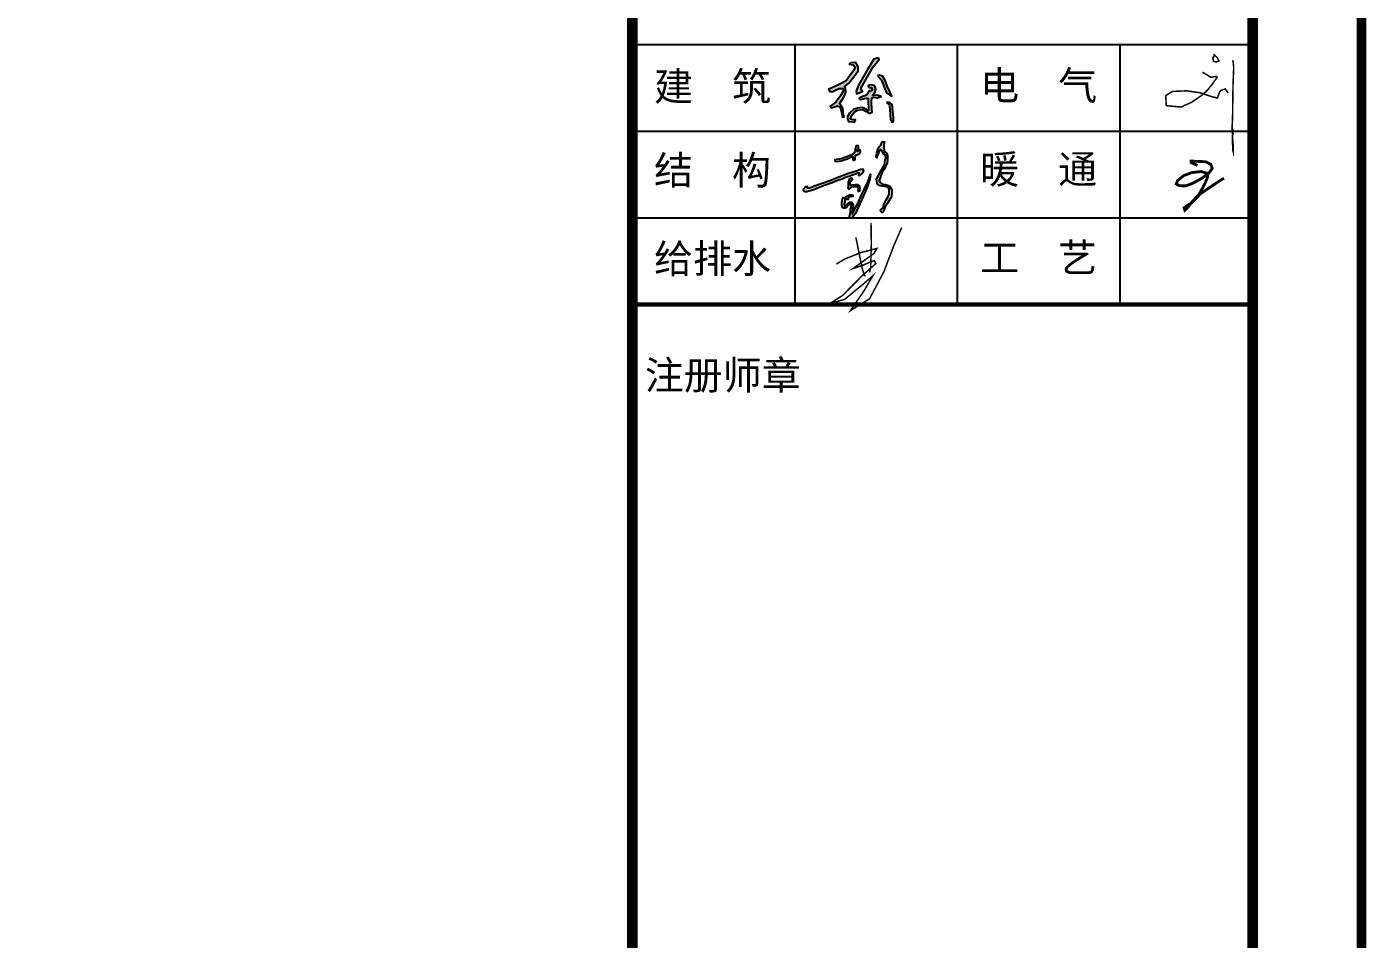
# Model space of a CAD drawing. Extents: x 4150464 to 4450492, y 483482 to 853422.
# Drawn here: x 4429565 to 4450492, y 725661 to 739912 of the extents above; entities that cross this region are included whole.
import ezdxf

# ---------------------------------------------------------------- set-up
doc = ezdxf.new("R2010")
doc.units = 0
doc.header["$LTSCALE"] = 1000
doc.header["$MEASUREMENT"] = 0
doc.layers.add('PUB_TITLE', color=4, linetype='Continuous')
doc.layers.add('图框', color=7, linetype='Continuous')
doc.styles.add('STYLE-黑体', font='simhei.ttf')
doc.styles.add('黑体', font='simhei.ttf')

msp = doc.modelspace()

# ---------------------------------------------------------------- hatches: boundary and pattern name
h = msp.add_hatch(color=256)
h.paths.add_polyline_path([(4442998.498481794, 738730.7862580118), (4443039.680408943, 738701.7350833765), (4443046.342187912, 738618.2130144225), (4443060.884030715, 738461.4882990597), (4443080.644129843, 738419.7146284881), (4443108.004231919, 738434.905074042), (4443108.004231919, 738488.0715240773), (4443096.604170332, 738598.2020628881), (4443082.924119295, 738699.2183398362), (4443038.083907542, 738734.9158267162)])
h.paths.add_polyline_path([(4442857.483852562, 739143.4827483376), (4442918.112203785, 739078.0731807849), (4442996.712128953, 738882.2520879046), (4443079.387200124, 738823.0392119065), (4443060.096327317, 738878.1209602011), (4443017.380896745, 738960.0550385672), (4442974.617674605, 739072.5549271659), (4442936.035928992, 739140.0300585702), (4442887.80886131, 739158.6201332349)])
h.paths.add_polyline_path([(4442731.283523813, 738955.9658670742), (4442758.841880869, 738964.2281224804), (4442776.754801523, 738927.0479458007), (4442756.086033731, 738909.1463741858), (4442729.905628827, 738913.9660322897), (4442711.992708173, 738886.4251718181), (4442706.481013895, 738867.8350698024), (4442683.056398964, 738845.1138674347), (4442587.291125342, 738806.5566573034), (4442568.000309703, 738796.9173410956), (4442585.22425428, 738778.327266431), (4442684.434351117, 738796.9173410956), (4442709.236861035, 738791.4091799415), (4442707.858908881, 738754.9175336619), (4442713.332472805, 738621.6378610204), (4442712.643553894, 738594.0970005484), (4442680.951397547, 738625.7689887236), (4442616.878223106, 738650.5557822941), (4442545.915516569, 738642.2935268874), (4442479.08649499, 738618.1952637183), (4442425.347675864, 738566.5561400764), (4442386.765987418, 738512.8514525832), (4442388.143939571, 738474.2942151017), (4442404.678908071, 738431.6058772674), (4442426.725628017, 738431.6058772674), (4442494.932544582, 738420.5895276086), (4442513.534441311, 738457.0811738877), (4442470.130034664, 738457.0811738877), (4442435.682088342, 738470.1630873983), (4442452.217114011, 738522.4907414408), (4442492.176697442, 738578.9495231865), (4442542.470693354, 738610.6215113618), (4442583.119252862, 738616.8182029165), (4442623.76781237, 738618.883766768), (4442678.195607573, 738587.9003089936), (4442725.044780269, 738559.6709181208), (4442770.516057979, 738579.6380535874), (4442767.071291931, 738616.1296998665), (4442760.870621576, 738735.2439549128), (4442765.004420868, 738797.2108978124), (4442796.099068261, 738812.7407674654), (4442848.459935234, 738801.7244178066), (4442913.91100466, 738822.3800836736), (4442869.128703026, 738839.5931248877), (4442778.875066517, 738842.3472191398), (4442816.078859976, 738885.7240600244), (4442831.23593349, 738938.0517140666), (4442808.500294635, 738993.1334623613), (4442748.560919487, 739007.5924093227), (4442712.046102105, 738989.6908377078)])
h.paths.add_polyline_path([(4442870.171714021, 739428.8347834125), (4442799.931254726, 739404.266222307), (4442698.082560164, 739245.4480178703), (4442558.411640082, 739000.227343983), (4442522.41344042, 738906.3403406616), (4442525.925434802, 738862.467929652), (4442589.141848168, 738888.7913762575), (4442619.31390353, 738901.3550831496), (4442602.311912849, 738939.6833839691), (4442601.433942838, 738960.7421467237), (4442789.443749156, 739284.1444438486), (4442856.172156903, 739371.0118504683), (4442880.293065281, 739399.9233169404)])
h.paths.add_polyline_path([(4442406.177025151, 739330.2169302104), (4442476.933816336, 739316.0745693848), (4442508.774378086, 739282.2338499362), (4442488.052730865, 739232.7355323462), (4442404.342080404, 739117.4593132508), (4442365.797550475, 739066.7750079255), (4442279.579500439, 739020.1454393677), (4442159.888600739, 738961.351660507), (4442090.91416071, 738934.9958031392), (4442109.172083903, 738900.5304722358), (4442156.845604012, 738900.5304722358), (4442250.16396069, 738946.1463634393), (4442311.023723726, 738946.1463634393), (4442328.857639655, 738924.2853454326), (4442280.558255782, 738833.9880323065), (4442207.095181203, 738733.3025912894), (4442114.741573966, 738673.8701973364), (4442136.430657475, 738643.8044154183), (4442229.483931009, 738676.6670136228), (4442274.961096914, 738655.6908777982), (4442297.441542505, 738555.3290794375), (4442307.236584817, 738498.693529122), (4442334.52288436, 738505.6855561631), (4442324.72784205, 738539.2473789523), (4442316.332017997, 738634.3391873965), (4442284.847835011, 738685.3811051389), (4442261.059809783, 738707.7556627824), (4442337.385862363, 738825.00396051), (4442359.774612167, 738892.1276060883), (4442354.877119596, 738954.3567889775), (4442338.085528658, 738977.4305438544), (4442403.152836351, 739026.3748698949), (4442502.625157987, 739149.9245308961), (4442555.098815352, 739225.4386253343), (4442555.098815352, 739281.3749784164), (4442521.515690645, 739347.7993994101), (4442490.031507659, 739354.0922292173), (4442441.755790902, 739348.4985966443)])
msp.add_hatch(color=256).paths.add_polyline_path([(4442896.073703364, 737477.8633175783), (4442882.210979509, 737504.4134328645), (4442890.298687614, 737536.7352582952), (4442907.626420919, 737581.7553432849), (4442929.579538926, 737639.4724447329), (4442959.617678987, 737683.3376904547), (4443004.79173242, 737788.2005767298), (4443012.167636258, 737828.3178780002), (4443012.986882677, 737862.7032483032), (4443011.348389836, 737899.5449828627), (4442997.418514638, 737936.3867174226), (4442965.459846083, 737964.2234405056), (4442959.725121141, 737983.0539090112), (4442955.626202987, 738020.7136029261), (4442953.168463725, 738047.7311235552), (4442956.44813546, 738070.6551181222), (4442964.640599663, 738113.2287836503), (4442952.349217304, 738116.5031072604), (4442931.046124321, 738112.4095811986), (4442905.644113183, 738062.4680659994), (4442881.061348468, 738035.4505453687), (4442862.213308692, 737996.1524465517), (4442848.283433494, 737938.0238792296), (4442834.353558293, 737897.9078210578), (4442834.353558293, 737877.4401907467), (4442845.825694232, 737865.15961256), (4442848.283433494, 737882.3516761612), (4442866.31222685, 737928.1996652726), (4442877.781676733, 737957.6735501876), (4442894.991223666, 737991.2409611363), (4442905.045123179, 737996.169849942), (4442916.442049611, 737986.534587109), (4442940.111556022, 737946.2407657364), (4442955.016468764, 737924.3423281068), (4442979.561628728, 737904.19666052), (4442985.699261746, 737861.274927183), (4442974.302335316, 737834.9970506481), (4442965.53505559, 737755.2870360222), (4442912.412968854, 737666.6192476943), (4442879.457774328, 737600.7660611968), (4442842.151172583, 737531.1860629292), (4442848.350584839, 737469.7719841017), (4442857.407958378, 737454.6882169477), (4442876.529975643, 737431.5603540901), (4442958.049023546, 737416.4778300356), (4443007.364971995, 737414.4664953349), (4443030.510697911, 737397.3713934803), (4443040.575341637, 737369.2164369712), (4443036.548946936, 737302.8498504509), (4443022.460594561, 737262.628128838), (4443009.37682632, 737235.4775965803), (4442989.247538866, 737208.3283074226), (4442953.01804471, 737137.9390515005), (4442943.957985116, 737083.6392300846), (4442904.709366449, 737052.4672715247), (4442909.740345287, 737026.3236497163), (4442921.816843337, 737009.2285478618), (4442933.896027444, 737009.2285478618), (4442947.984379819, 737034.3677454197), (4442978.178311002, 737098.7229972389), (4443006.752551721, 737144.2067582775), (4443045.171179754, 737203.3857445249), (4443068.38137096, 737242.5719644027), (4443080.388031613, 737305.7500011656), (4443080.388031613, 737364.928987415), (4443050.889788373, 737417.8377806921), (4443026.629350116, 737432.8444756882), (4442975.793095196, 737446.6963314163), (4442949.219964584, 737449.0047668542), (4442913.404122719, 737467.4747365578)])
h = msp.add_hatch(color=256)
h.paths.add_polyline_path([(4441933.409115734, 737403.3743247995), (4442011.958586661, 737431.4868050155), (4442149.866380767, 737481.3513006622), (4442220.140498975, 737512.3279252541), (4442305.917996328, 737535.0411062611), (4442354.49328417, 737560.8571103478), (4442413.394324053, 737580.4739190501), (4442449.563958372, 737593.8979831466), (4442513.893393609, 737616.9595060342), (4442545.032911566, 737629.2611351681), (4442562.424428226, 737632.8800202988), (4442565.3156388, 737614.0631077748), (4442557.350058651, 737595.2461952514), (4442573.281218947, 737590.9048232501), (4442582.707155458, 737594.5237083808), (4442609.509857557, 737613.340620904), (4442624.718215212, 737633.6025071691), (4442640.649375512, 737662.5535882143), (4442626.886623141, 737687.8857841277), (4442595.024302541, 737682.8219252548), (4442523.304579045, 737657.4897293404), (4442390.013871206, 737612.6181340334), (4442227.501285076, 737552.4065942669), (4442125.497605938, 737513.2761892716), (4441975.213660501, 737457.7608141664), (4441888.683858301, 737425.9133348642), (4441876.558475183, 737428.5775052016), (4441833.913119233, 737405.4192206752), (4441805.163275323, 737398.9361911642), (4441798.849815501, 737393.2079024012), (4441764.465061187, 737393.3175655869), (4441761.603352763, 737408.8316809859), (4441755.068626827, 737419.4496576795), (4441737.101818266, 737413.3214208265), (4441727.690632829, 737404.341941145), (4441698.276990574, 737381.0739934333), (4441693.379633889, 737367.19192427), (4441697.863960491, 737348.4137164), (4441714.208150872, 737337.3893408417), (4441753.844287655, 737337.3893408417), (4441860.715821332, 737372.913762257)])
h.paths.add_polyline_path([(4442518.421973437, 737905.1737105758), (4442532.715764484, 737912.0953928314), (4442552.614963781, 737917.7333707353), (4442566.746493011, 737927.6482128834), (4442578.193326707, 737934.8988846967), (4442582.397382897, 737945.2072241597), (4442590.038439411, 737954.7414705467), (4442592.324855937, 737975.7322944589), (4442579.727438441, 737992.9042591958), (4442567.498797802, 737986.7953746712), (4442555.668436173, 737973.0616733455), (4442543.056267603, 737964.6627634712), (4442535.946249766, 737979.5059982047), (4442541.979439174, 737988.1758406558), (4442548.779684452, 738001.374127602), (4442557.069788236, 738016.4624918094), (4442561.598368061, 738029.2801829944), (4442561.598368061, 738042.1043249546), (4442557.836844102, 738051.1547631694), (4442537.819636207, 738053.4189854162), (4442524.617424664, 738051.9095039177), (4442520.088844839, 738044.7426921884), (4442515.56026501, 738032.2991459891), (4442510.648157254, 738020.2297447799), (4442508.760019736, 738001.7547233636), (4442506.119577425, 737986.6663591559), (4442500.086388017, 737963.2887482613), (4442497.062417775, 737946.6909025549), (4442486.869425397, 737933.1184706218), (4442473.667213853, 737928.2158811395), (4442451.393091583, 737913.1275169321), (4442402.021245732, 737892.1495945717), (4442358.830100029, 737876.5000128844), (4442331.997895783, 737864.2822438346), (4442305.416459801, 737853.5417024037), (4442260.705953443, 737843.7171711135), (4442211.024335027, 737840.1692445148), (4442191.154637876, 737832.3702567737), (4442193.986844152, 737811.805184053), (4442225.214868553, 737808.2572574543), (4442287.582410911, 737818.1850011542), (4442337.544299739, 737835.2021472766), (4442387.491437493, 737849.9486203755), (4442418.144169995, 737866.9593157216), (4442448.36912134, 737878.312680837), (4442463.488972551, 737884.6731456115), (4442470.038449564, 737878.0417482608), (4442468.474835684, 737862.4115188997), (4442471.602063444, 737842.8785702805), (4442480.20193979, 737828.4223820863), (4442490.645700433, 737826.3387815552), (4442504.246190984, 737832.467018408), (4442509.512324528, 737844.2977409202), (4442509.512324528, 737868.3913879103), (4442510.190873947, 737890.0208386122)])
h.paths.add_polyline_path([(4442432.069184184, 737435.3830734945), (4442430.535072451, 737457.6382494324), (4442430.092540218, 737487.2473095909), (4442442.911223832, 737505.8061910889), (4442465.48036759, 737528.3452011524), (4442461.940109744, 737544.2528138661), (4442434.517862527, 737548.2329424319), (4442415.488976612, 737532.3253297196), (4442403.997889693, 737500.0650007748), (4442396.032309542, 737472.2234531397), (4442398.141713173, 737429.2677381949), (4442395.353760123, 737406.490049432), (4442392.020017318, 737388.7052610079), (4442404.26340903, 737380.3708588898), (4442420.386333298, 737380.3708588898), (4442440.403541192, 737395.9301297183), (4442455.42013488, 737412.0441672518), (4442481.559038633, 737418.7142692565), (4442518.259711618, 737419.8238026663), (4442531.609433904, 737415.933984959), (4442547.186568421, 737407.0448161354), (4442553.854054028, 737387.0409608958), (4442548.853439822, 737365.3728055409), (4442553.854054028, 737344.814183596), (4442564.976364089, 737343.1434327066), (4442578.886627202, 737352.0326015307), (4442585.008323057, 737388.1504943033), (4442576.659214975, 737427.6034380803), (4442551.626641802, 737442.6079422045), (4442508.258483208, 737442.0531755006), (4442455.42013488, 737439.827657907)], flags=17)
h.paths.add_polyline_path([(4442414.353143888, 737251.1424706173), (4442430.756338567, 737255.8902414846), (4442469.640170556, 737260.6380123519), (4442470.510483942, 737280.4934997519), (4442454.092538189, 737285.6734725861), (4442423.425054612, 737286.1056745534), (4442410.0310791, 737280.4934997519), (4442387.565192864, 737269.2691501488), (4442368.123276871, 737263.6569753478), (4442362.503117543, 737247.2591036863), (4442368.978839183, 737225.674808416), (4442379.348844453, 737214.4504588135), (4442395.339009047, 737215.747064716), (4442399.661073834, 737228.6937714133)], flags=17)
h.paths.add_polyline_path([(4442337.441042218, 737141.879232934), (4442347.516026, 737171.3012205984), (4442347.516026, 737210.7928690289), (4442342.86943758, 737237.8925774659), (4442321.952414149, 737244.085322075), (4442310.328567559, 737231.6998328576), (4442305.667228065, 737199.9555659639), (4442297.155858167, 737162.7861967632), (4442297.155858167, 737125.6232783359), (4442310.048297149, 737090.1246600233), (4442318.589169197, 737078.3906991456), (4442348.474845834, 737080.5259058801), (4442369.819650421, 737090.1246600233), (4442386.886643445, 737113.5796802284), (4442403.968387542, 737125.3136411062), (4442416.772320081, 737134.9059444733), (4442431.7151584, 737147.704283331), (4442449.85897985, 737130.6419817798), (4442446.657996717, 737091.1890380033), (4442435.992969961, 737064.527982309), (4442433.854064178, 737017.6114911248), (4442424.251114776, 736974.9589626335), (4442416.772320081, 736947.2335289589), (4442425.31319213, 736924.836435958), (4442447.720074071, 736922.7076799993), (4442472.280612866, 736944.0339442457), (4442512.831316257, 736993.0856421641), (4442555.520925432, 737089.0538312744), (4442611.486501519, 737211.676625292), (4442690.198234258, 737393.1498454208), (4442738.640762427, 737533.4929201084), (4442747.107879105, 737610.9280308164), (4442709.581145956, 737502.0389381195), (4442647.96590839, 737371.7977780718), (4442604.774762688, 737287.6409591548), (4442547.717607099, 737149.3234280138), (4442517.271389637, 737099.4073261605), (4442480.393703758, 737022.2883034574), (4442457.854062149, 736985.4350222631), (4442459.904461485, 737018.8758431475), (4442468.091307749, 737070.0627478017), (4442478.343304422, 737105.5484645627), (4442474.921055173, 737132.8481470468), (4442461.261560325, 737162.8765076215), (4442443.619275399, 737174.4040436791), (4442423.469307835, 737171.3012205989), (4442393.244356492, 737151.1748006209), (4442379.289840152, 737131.0419298674), (4442359.13987259, 737106.2645006597), (4442339.771711964, 737111.683152192)])

# ---------------------------------------------------------------- linework, layer by layer
for points in [[(4442406.177025151, 739330.2169302104), (4442476.933816336, 739316.0745693848), (4442508.774378086, 739282.2338499362), (4442488.052730865, 739232.7355323462), (4442404.342080404, 739117.4593132508), (4442365.797550475, 739066.7750079255), (4442279.579500439, 739020.1454393677), (4442159.888600739, 738961.351660507), (4442090.91416071, 738934.9958031392), (4442109.172083903, 738900.5304722358), (4442156.845604012, 738900.5304722358), (4442250.16396069, 738946.1463634393), (4442311.023723726, 738946.1463634393), (4442328.857639655, 738924.2853454326), (4442280.558255782, 738833.9880323065), (4442207.095181203, 738733.3025912894), (4442114.741573966, 738673.8701973364), (4442136.430657475, 738643.8044154183), (4442229.483931009, 738676.6670136228), (4442274.961096914, 738655.6908777982), (4442297.441542505, 738555.3290794375), (4442307.236584817, 738498.693529122), (4442334.52288436, 738505.6855561631), (4442324.72784205, 738539.2473789523), (4442316.332017997, 738634.3391873965), (4442284.847835011, 738685.3811051389), (4442261.059809783, 738707.7556627824), (4442337.385862363, 738825.00396051), (4442359.774612167, 738892.1276060883), (4442354.877119596, 738954.3567889775), (4442338.085528658, 738977.4305438544), (4442403.152836351, 739026.3748698949), (4442502.625157987, 739149.9245308961), (4442555.098815352, 739225.4386253343), (4442555.098815352, 739281.3749784164), (4442521.515690645, 739347.7993994101), (4442490.031507659, 739354.0922292173), (4442441.755790902, 739348.4985966443), (4442406.177025151, 739330.2169302104)], [(4442870.171714021, 739428.8347834125), (4442799.931254726, 739404.266222307), (4442698.082560164, 739245.4480178703), (4442558.411640082, 739000.227343983), (4442522.41344042, 738906.3403406616), (4442525.925434802, 738862.467929652), (4442589.141848168, 738888.7913762575), (4442619.31390353, 738901.3550831496), (4442602.311912849, 738939.6833839691), (4442601.433942838, 738960.7421467237), (4442789.443749156, 739284.1444438486), (4442856.172156903, 739371.0118504683), (4442880.293065281, 739399.9233169404), (4442870.171714021, 739428.8347834125)], [(4442857.483852562, 739143.4827483376), (4442918.112203785, 739078.0731807849), (4442996.712128953, 738882.2520879046), (4443079.387200124, 738823.0392119065), (4443060.096327317, 738878.1209602011), (4443017.380896745, 738960.0550385672), (4442974.617674605, 739072.5549271659), (4442936.035928992, 739140.0300585702), (4442887.80886131, 739158.6201332349), (4442857.483852562, 739143.4827483376)], [(4442731.283523813, 738955.9658670742), (4442758.841880869, 738964.2281224804), (4442758.841880869, 738964.2281224804), (4442776.754801523, 738927.0479458007), (4442756.086033731, 738909.1463741858), (4442729.905628827, 738913.9660322897), (4442711.992708173, 738886.4251718181), (4442706.481013895, 738867.8350698024), (4442683.056398964, 738845.1138674347), (4442587.291125342, 738806.5566573034), (4442568.000309703, 738796.9173410956), (4442585.22425428, 738778.327266431), (4442585.22425428, 738778.327266431), (4442684.434351117, 738796.9173410956), (4442709.236861035, 738791.4091799415), (4442707.858908881, 738754.9175336619), (4442713.332472805, 738621.6378610204), (4442712.643553894, 738594.0970005484), (4442680.951397547, 738625.7689887236), (4442616.878223106, 738650.5557822941), (4442545.915516569, 738642.2935268874), (4442479.08649499, 738618.1952637183), (4442425.347675864, 738566.5561400764), (4442386.765987418, 738512.8514525832), (4442388.143939571, 738474.2942151017), (4442404.678908071, 738431.6058772674), (4442426.725628017, 738431.6058772674), (4442494.932544582, 738420.5895276086), (4442513.534441311, 738457.0811738877), (4442470.130034664, 738457.0811738877), (4442435.682088342, 738470.1630873983), (4442452.217114011, 738522.4907414408), (4442492.176697442, 738578.9495231865), (4442542.470693354, 738610.6215113618), (4442583.119252862, 738616.8182029165), (4442623.76781237, 738618.883766768), (4442678.195607573, 738587.9003089936), (4442725.044780269, 738559.6709181208), (4442770.516057979, 738579.6380535874), (4442767.071291931, 738616.1296998665), (4442760.870621576, 738735.2439549128), (4442765.004420868, 738797.2108978124), (4442796.099068261, 738812.7407674654), (4442848.459935234, 738801.7244178066), (4442913.91100466, 738822.3800836736), (4442869.128703026, 738839.5931248877), (4442778.875066517, 738842.3472191398), (4442816.078859976, 738885.7240600244), (4442831.23593349, 738938.0517140666), (4442808.500294635, 738993.1334623613), (4442748.560919487, 739007.5924093227), (4442712.046102105, 738989.6908377078), (4442731.283523813, 738955.9658670742)], [(4442998.498481794, 738730.7862580118), (4443039.680408943, 738701.7350833765), (4443046.342187912, 738618.2130144225), (4443060.884030715, 738461.4882990597), (4443080.644129843, 738419.7146284881), (4443108.004231919, 738434.905074042), (4443108.004231919, 738488.0715240773), (4443096.604170332, 738598.2020628881), (4443082.924119295, 738699.2183398362), (4443038.083907542, 738734.9158267162), (4442998.498481794, 738730.7862580118)], [(4442414.353143888, 737251.1424706173), (4442399.661073834, 737228.6937714128), (4442395.339009047, 737215.7470647157), (4442379.348844453, 737214.450458813), (4442368.978839183, 737225.6748084156), (4442362.503117543, 737247.2591036859), (4442368.123276871, 737263.6569753473), (4442387.565192864, 737269.2691501488), (4442410.0310791, 737280.4934997514), (4442423.425054612, 737286.105674553), (4442454.092538189, 737285.6734725856), (4442470.510483942, 737280.4934997514), (4442469.640170556, 737260.6380123515), (4442430.756338567, 737255.8902414842), (4442414.353143888, 737251.1424706173), (4442414.353143888, 737251.1424706173)]]:
    msp.add_lwpolyline(points)
for points, const_width in [([(4448107.029826619, 739483.1815316437), (4448164.729782481, 739429.2391041107), (4448190.787827064, 739379.0172595945), (4448149.839471291, 739362.2764438819), (4448105.16853772, 739371.5766961819), (4448095.862093227, 739423.6594348277), (4448116.336271115, 739462.7207355355)], 23.8), ([(4448410.34515621, 739391.5650373036), (4448421.512889602, 739278.0999103335), (4448412.206445109, 739045.5899871101), (4448408.483867312, 738880.0427241155), (4448403.312474609, 738484.7780843342), (4448398.083077751, 738384.1994081631), (4448399.39010472, 738239.2099632823), (4448412.461663392, 738062.8715632481), (4448412.461663392, 737960.9870070319), (4448404.619501578, 737989.7235994749), (4448403.312474609, 738192.1862292408), (4448415.075717331, 738308.4390816786)], 23.8), ([(4447933.850042197, 739203.6966866925), (4448064.141554093, 739123.713191147), (4448146.039554619, 739136.7340264637), (4448162.79115471, 739123.713191147), (4448088.339598757, 739017.6886275895), (4448000.857731533, 738909.8037725233), (4447917.098442107, 738837.2608403908), (4447760.748885629, 738731.2362768331), (4447598.815462453, 738658.6933447004), (4447368.013061042, 738679.1541408089), (4447358.706616548, 738835.4005488823), (4447461.078794962, 738902.3638117318), (4447684.434751797, 738911.6640640318), (4447892.901686423, 738881.903015624), (4448071.587998669, 738822.3803161867), (4448166.513732507, 738798.1989370619), (4448201.879510565, 738893.0635594323), (4448218.631110653, 738917.2443359361), (4448289.360088808, 738941.42511244), (4448335.893600258, 738874.4624522114)], 23.8), ([(4447856.141320266, 737746.2745582904), (4447753.532655433, 737790.8574449122), (4447755.019674369, 737813.1488882229), (4447808.554702814, 737811.6627745933), (4447982.543293828, 737804.2323108986), (4448062.84578062, 737764.1077129391), (4448086.639089346, 737700.2055580388), (4448037.565341208, 737631.8451667037), (4447924.547096823, 737545.6515684929), (4447777.32596416, 737465.4023725735), (4447673.230168641, 737426.7638882436), (4447572.108522745, 737429.7360632757), (4447523.034886355, 737457.9719088788), (4447545.341064394, 737509.9852591951), (4447642.001429984, 737588.7483414845), (4447769.890534231, 737634.8173417358), (4447912.650498334, 737651.164382755), (4447994.440004063, 737627.3868780411), (4448016.746293853, 737579.8317641602), (4447998.901284371, 737524.846238811), (4447946.853386611, 737416.3611972893), (4447879.934628994, 737294.5013420081), (4447771.377664915, 737178.5858367912), (4447694.049327744, 737077.531258964), (4447658.35930878, 737046.3232383288), (4447646.462710291, 737084.9617748857), (4447771.377664915, 737168.1831458374), (4447906.702087341, 737307.8762079943), (4448189.247865926, 737498.0965068385), (4448268.806165703, 737546.9816583674)], 44.2), ([(4442755.168202112, 736849.7556886352), (4442759.481133315, 736533.0089697477), (4442753.011736512, 736274.440502499), (4442748.700094292, 736147.3109408175), (4442731.450947448, 736074.0496842668)], 23.8), ([(4442213.971386186, 736205.4891924555), (4442341.184810901, 736283.0597928925), (4442593.45648371, 736384.3320860141), (4442845.726867538, 736448.9746547921), (4442798.291069224, 736369.2490811015), (4442474.867632418, 736136.537279791), (4442593.45648371, 736175.3225800095), (4442802.604000426, 736259.3574975864), (4442830.634186293, 736214.107880228), (4442608.549164954, 736015.8720352494), (4442317.467556234, 735720.6726384147), (4442108.320039518, 735584.9243889607), (4442341.184810901, 735653.8763016253), (4442638.735816422, 735897.3611613407), (4442787.511319183, 736026.6456962759), (4442636.57935082, 735774.5415461669), (4442433.899941925, 735479.3421493317), (4442731.450947448, 735662.4949893977), (4442955.691145408, 736084.8233452928), (4443108.778290389, 736487.7599550106), (4443233.836538483, 736776.4944320847)], 23.8), ([(4442517.968586848, 736623.7408162309), (4442617.173738374, 736136.537279791), (4442645.203924243, 736043.8836744418), (4442666.766002289, 736013.7170619958)], 23.8)]:
    msp.add_lwpolyline(points, dxfattribs=dict(const_width=const_width))
for points in [[(4442894.991223666, 737991.2409611363), (4442877.781676732, 737957.673550186), (4442866.312226849, 737928.1996652982), (4442848.283433494, 737882.3516761612), (4442845.825694232, 737865.1596125595), (4442834.353558293, 737877.4401907462), (4442834.353558293, 737897.9078210574), (4442848.283433494, 737938.0238792275), (4442862.213308692, 737996.1524465512), (4442881.061348468, 738035.4505453685), (4442905.644113183, 738062.468065999), (4442931.046124321, 738112.4095811981), (4442952.349217304, 738116.5031072604), (4442964.640599663, 738113.2287836501), (4442956.44813546, 738070.6551181234), (4442953.168463725, 738047.7311235552), (4442955.626202987, 738020.7136029245), (4442959.725121141, 737983.0539090117), (4442965.459846083, 737964.2234405053), (4442997.418514638, 737936.3867174226), (4443011.348389836, 737899.5449828622), (4443012.986882677, 737862.703248302), (4443012.167636256, 737828.317877999), (4443004.79173242, 737788.2005767298), (4442959.617678987, 737683.337690454), (4442929.579538926, 737639.4724447331), (4442907.626420917, 737581.7553432847), (4442890.298687614, 737536.7352582957), (4442882.210979509, 737504.4134328645), (4442896.073703364, 737477.8633175783), (4442913.40412272, 737467.4747365569), (4442949.219964584, 737449.0047668538), (4442975.793095196, 737446.6963314158), (4443026.629350116, 737432.8444756882), (4443050.889788373, 737417.8377806917), (4443080.388031613, 737364.9289874146), (4443080.388031613, 737305.7500011653), (4443068.38137096, 737242.571964402), (4443045.171179754, 737203.3857445237), (4443006.752551721, 737144.2067582745), (4442978.178311002, 737098.7229972384), (4442947.984379819, 737034.3677454188), (4442933.896027444, 737009.2285478613), (4442921.816843337, 737009.2285478613), (4442909.740345287, 737026.3236497159), (4442904.709366448, 737052.4672715247), (4442943.957985116, 737083.6392300841), (4442953.01804471, 737137.9390515005), (4442989.247538864, 737208.3283074216), (4443009.37682632, 737235.4775965803), (4443022.460594561, 737262.6281288385), (4443036.548946936, 737302.8498504506), (4443040.575341637, 737369.2164369707), (4443030.510697911, 737397.3713934799), (4443007.364971995, 737414.4664953344), (4442958.049023546, 737416.4778300351), (4442876.529975643, 737431.5603540901), (4442857.407958378, 737454.688216947), (4442848.350584839, 737469.7719841017), (4442842.151172583, 737531.1860629288), (4442879.457774326, 737600.7660611924), (4442912.412968854, 737666.6192476931), (4442965.53505559, 737755.2870360219), (4442974.302335316, 737834.9970506481), (4442985.699261746, 737861.274927183), (4442979.561628728, 737904.1966605193), (4442955.016468764, 737924.3423281063), (4442940.111556022, 737946.2407657355), (4442916.442049609, 737986.534587109), (4442905.045123179, 737996.1698499415), (4442894.991223666, 737991.2409611363)], [(4442305.416459801, 737853.5417024032), (4442260.705953443, 737843.7171711132), (4442211.024335027, 737840.1692445145), (4442191.154637876, 737832.3702567737), (4442193.986844152, 737811.805184053), (4442225.214868553, 737808.2572574539), (4442287.582410911, 737818.1850011542), (4442337.544299739, 737835.2021472759), (4442387.491437493, 737849.948620375), (4442418.144169995, 737866.9593157214), (4442448.369121342, 737878.312680837), (4442463.488972551, 737884.6731456111), (4442463.488972551, 737884.6731456111), (4442470.038449564, 737878.0417482604), (4442468.474835684, 737862.4115189002), (4442471.602063444, 737842.8785702803), (4442480.20193979, 737828.4223820858), (4442490.645700433, 737826.3387815547), (4442504.246190984, 737832.467018408), (4442509.512324528, 737844.2977409197), (4442509.512324528, 737868.3913879122), (4442510.190873947, 737890.0208386118), (4442518.421973437, 737905.1737105753), (4442532.715764484, 737912.0953928311), (4442552.614963781, 737917.7333707351), (4442566.746493011, 737927.6482128839), (4442578.193326707, 737934.8988846962), (4442582.397382897, 737945.2072241597), (4442590.038439411, 737954.7414705467), (4442592.324855937, 737975.7322944584), (4442579.727438441, 737992.9042591956), (4442567.498797802, 737986.7953746708), (4442555.668436173, 737973.0616733455), (4442543.056267603, 737964.662763471), (4442543.056267603, 737964.662763471), (4442543.056267603, 737964.662763471), (4442535.946249766, 737979.5059982047), (4442541.979439174, 737988.1758406553), (4442548.77968445, 738001.374127602), (4442557.069788236, 738016.4624918094), (4442561.598368061, 738029.2801829942), (4442561.598368061, 738042.1043249546), (4442557.836844102, 738051.1547631689), (4442537.819636207, 738053.418985416), (4442524.617424664, 738051.9095039177), (4442520.088844839, 738044.7426921879), (4442515.56026501, 738032.2991459914), (4442510.648157254, 738020.2297447799), (4442508.760019736, 738001.754723364), (4442506.119577426, 737986.6663591566), (4442500.086388017, 737963.2887482606), (4442497.062417775, 737946.6909025544), (4442486.869425397, 737933.1184706213), (4442473.667213853, 737928.215881139), (4442451.393091583, 737913.1275169316), (4442402.02124573, 737892.1495945707), (4442358.830100027, 737876.5000128835), (4442331.997895783, 737864.2822438339), (4442305.416459801, 737853.5417024032)], [(4441876.558475183, 737428.5775052011), (4441833.913119233, 737405.4192206752), (4441805.163275323, 737398.9361911637), (4441798.849815501, 737393.2079024012), (4441764.465061187, 737393.3175655867), (4441761.603352763, 737408.8316809856), (4441755.068626827, 737419.4496576791), (4441737.101818266, 737413.3214208263), (4441727.69063283, 737404.341941145), (4441698.276990574, 737381.0739934333), (4441693.379633889, 737367.1919242698), (4441697.863960491, 737348.4137163996), (4441714.208150872, 737337.3893408412), (4441753.844287655, 737337.3893408412), (4441860.715821332, 737372.9137622567), (4441933.409115735, 737403.374324799), (4442011.958586655, 737431.4868050115), (4442149.866380767, 737481.3513006615), (4442220.140498975, 737512.3279252541), (4442305.917996328, 737535.0411062606), (4442354.49328417, 737560.8571103474), (4442413.394324053, 737580.4739190494), (4442449.563958365, 737593.8979831431), (4442513.89339361, 737616.9595060335), (4442545.032911566, 737629.2611351677), (4442562.424428226, 737632.8800202985), (4442565.3156388, 737614.0631077746), (4442557.350058651, 737595.2461952509), (4442573.281218947, 737590.9048232497), (4442582.707155458, 737594.5237083803), (4442609.509857557, 737613.3406209042), (4442624.718215212, 737633.6025071691), (4442640.649375512, 737662.5535882143), (4442626.886623141, 737687.8857841275), (4442595.024302543, 737682.8219252543), (4442523.304579047, 737657.4897293414), (4442390.013871206, 737612.6181340325), (4442227.501285079, 737552.4065942664), (4442125.497605938, 737513.2761892716), (4441975.213660447, 737457.760814168), (4441888.683858301, 737425.9133348637), (4441876.558475183, 737428.5775052011)], [(4442297.155858167, 737125.6232783359), (4442297.155858167, 737162.7861967622), (4442305.667228065, 737199.9555659632), (4442310.328567559, 737231.6998328574), (4442321.952414149, 737244.085322075), (4442342.86943758, 737237.8925774654), (4442347.516026, 737210.7928690284), (4442347.516026, 737171.3012205984), (4442337.441042218, 737141.8792329335), (4442339.771711964, 737111.683152192), (4442359.13987259, 737106.2645006592), (4442379.289840152, 737131.0419298683), (4442393.244356492, 737151.1748006204), (4442423.469307835, 737171.3012205984), (4442443.619275399, 737174.4040436787), (4442461.261560325, 737162.8765076215), (4442474.921055173, 737132.8481470458), (4442478.343304422, 737105.5484645627), (4442468.091307749, 737070.0627478012), (4442459.904461485, 737018.8758431475), (4442457.854062149, 736985.4350222631), (4442480.393703758, 737022.2883034579), (4442517.271389638, 737099.40732616), (4442547.717607099, 737149.3234280136), (4442604.774762688, 737287.6409591541), (4442647.96590839, 737371.7977780714), (4442709.581145956, 737502.0389381188), (4442747.107879105, 737610.9280308159), (4442738.640762427, 737533.4929201084), (4442690.198234258, 737393.1498454202), (4442611.486501519, 737211.6766252909), (4442555.520925429, 737089.0538312686), (4442512.831316257, 736993.0856421646), (4442472.280612866, 736944.0339442452), (4442447.720074071, 736922.7076799991), (4442425.31319213, 736924.836435958), (4442416.772320081, 736947.2335289584), (4442424.251114776, 736974.958962633), (4442433.854064178, 737017.6114911241), (4442435.992969961, 737064.527982309), (4442446.657996717, 737091.1890380029), (4442446.657996717, 737091.1890380029), (4442449.85897985, 737130.6419817794), (4442431.7151584, 737147.7042833306), (4442416.772320081, 737134.9059444731), (4442403.968387542, 737125.3136411055), (4442386.886643445, 737113.5796802279), (4442369.819650421, 737090.124660023), (4442348.474845834, 737080.5259058797), (4442318.589169197, 737078.3906991454), (4442310.048297149, 737090.124660023), (4442297.155858167, 737125.6232783359)], [(4442430.535072451, 737457.6382494308), (4442430.092540218, 737487.2473095905), (4442442.911223832, 737505.8061910893), (4442465.48036759, 737528.3452011519), (4442461.940109744, 737544.2528138661), (4442434.517862527, 737548.2329424317), (4442415.488976612, 737532.3253297196), (4442403.997889693, 737500.0650007736), (4442396.032309542, 737472.2234531394), (4442398.141713173, 737429.2677381937), (4442395.353760123, 737406.4900494309), (4442392.020017318, 737388.7052610076), (4442404.26340903, 737380.3708588893), (4442420.386333298, 737380.3708588893), (4442440.403541192, 737395.9301297178), (4442455.42013488, 737412.0441672518), (4442481.559038633, 737418.7142692565), (4442518.259711618, 737419.8238026658), (4442531.609433904, 737415.9339849586), (4442547.186568421, 737407.044816135), (4442553.854054028, 737387.0409608954), (4442548.853439822, 737365.3728055409), (4442553.854054028, 737344.8141835956), (4442564.976364089, 737343.1434327066), (4442578.886627202, 737352.0326015302), (4442585.008323057, 737388.1504943038), (4442576.659214975, 737427.60343808), (4442551.626641802, 737442.6079422045), (4442508.258483208, 737442.0531755001), (4442455.42013488, 737439.8276579066), (4442432.069184184, 737435.3830734941), (4442430.535072451, 737457.6382494308)]]:
    msp.add_lwpolyline(points, close=True)
at = {"layer": 'PUB_TITLE'}
msp.add_lwpolyline([(4248287.746026267, 626451.8895075452), (4450417.746026267, 626451.8895075452), (4450417.746026267, 769421.8895075452), (4248287.746026267, 769421.8895075452)], close=True, dxfattribs=at)
msp.add_lwpolyline([(4248287.746026267, 626451.8895075452), (4450417.746026267, 626451.8895075452), (4450417.746026267, 769421.8895075452), (4248287.746026267, 769421.8895075452)], close=True, dxfattribs=at)
at = {"layer": 'PUB_TITLE', "const_width": 170}
msp.add_lwpolyline([(4252537.746026267, 628151.8895075452), (4448717.746026267, 628151.8895075452), (4448717.746026267, 767721.8895075452), (4252537.746026267, 767721.8895075452)], close=True, dxfattribs=at)
msp.add_lwpolyline([(4252537.746026267, 628151.8895075452), (4448717.746026267, 628151.8895075452), (4448717.746026267, 767721.8895075452), (4252537.746026267, 767721.8895075452)], close=True, dxfattribs=at)
at = {"layer": '图框', "color": 4}
for p, q in [((4450417.746026267, 769421.8895075452), (4450417.746026267, 683321.8895075447)), ((4450417.746026267, 769421.8895075452), (4450417.746026267, 709421.889477538)), ((4450417.746026267, 769421.8895075452), (4450417.746026267, 683321.8895075447)), ((4450417.746026267, 769421.8895075452), (4450417.746026267, 709421.889477538)), ((4439027.746025206, 767721.8895075452), (4439027.746025206, 628151.8895075452)), ((4439027.746025206, 767721.8895075452), (4439027.746025206, 628151.8895075452))]:
    msp.add_line(p, q, dxfattribs=at)
at = {"layer": '图框', "color": 0}
for p, q in [((4439027.746022017, 739637.4657995694), (4448717.746026862, 739637.4657995694)), ((4439027.746022017, 738282.9057988913), (4448717.746026862, 738282.9057988913)), ((4439027.746022017, 736928.3457982144), (4448717.746026862, 736928.3457982144)), ((4439027.746022017, 735573.7857975366), (4448717.746026862, 735573.7857975366))]:
    msp.add_line(p, q, dxfattribs=at)
at = {"layer": '图框', "color": 4}
for points, const_width in [([(4450417.746026267, 769421.8895075452), (4450417.746026267, 683321.8895075447)], 147.885775530689), ([(4450417.746026267, 769421.8895075452), (4450417.746026267, 709421.889477538)], 147.8857756046319), ([(4450417.746026267, 769421.8895075452), (4450417.746026267, 683321.8895075447)], 147.885775530689), ([(4450417.746026267, 769421.8895075452), (4450417.746026267, 709421.889477538)], 147.8857756046319), ([(4439027.746025206, 767721.8895075452), (4439027.746025206, 628151.8895075452)], 167.6038789531448), ([(4439027.746025206, 767721.8895075452), (4439027.746025206, 628151.8895075452)], 167.6038789531448)]:
    msp.add_lwpolyline(points, dxfattribs=dict(at, const_width=const_width))
at = {"layer": '图框', "color": 4, "const_width": 167.6038789531448}
msp.add_lwpolyline([(4439027.746025206, 767721.8895075452), (4448717.746026267, 767721.8895075452), (4448717.746026267, 628151.8895075452), (4439027.746025206, 628151.8895075452)], close=True, dxfattribs=at)
msp.add_lwpolyline([(4439027.746025206, 767721.8895075452), (4448717.746026267, 767721.8895075452), (4448717.746026267, 628151.8895075452), (4439027.746025206, 628151.8895075452)], close=True, dxfattribs=at)
at = {"layer": '图框', "color": 0}
for points in [[(4441567.546023288, 735573.7857975366), (4441567.546023288, 739637.4657995694)], [(4444107.346024558, 735573.7857975366), (4444107.346024558, 739637.4657995694)], [(4446647.146025827, 735573.7857975366), (4446647.146025827, 739637.4657995694)]]:
    msp.add_lwpolyline(points, dxfattribs=at)
at = {"layer": '图框', "color": 0, "const_width": 68.5746000342873}
msp.add_lwpolyline([(4439027.746022017, 735573.7857975366), (4448717.746026862, 735573.7857975366)], dxfattribs=at)

# ---------------------------------------------------------------- texts
at = {"layer": '图框', "color": 0, "style": 'STYLE-黑体'}
for s, p in [('建  筑', (4439364.374111289, 738756.8834333536)), ('电  气', (4444459.485026288, 738771.5974434568)), ('结  构', (4439364.374111289, 737448.8318849849)), ('暖  通', (4444459.485026288, 737463.5458950878)), ('给排水', (4439364.374111289, 736067.073965254)), ('工  艺', (4444459.485026288, 736081.7879780484))]:
    msp.add_text(s, height=447.0048002170016, dxfattribs=at).set_placement(p)
at = {"layer": '图框', "color": 4, "style": '黑体'}
msp.add_text('注册师章', height=447.0047999876551, dxfattribs=at).set_placement((4439219.180365046, 734246.888412355))
msp.add_text('注册师章', height=447.0047999876551, dxfattribs=at).set_placement((4439219.180365046, 734246.888412355))

doc.saveas('drawing.dxf')
